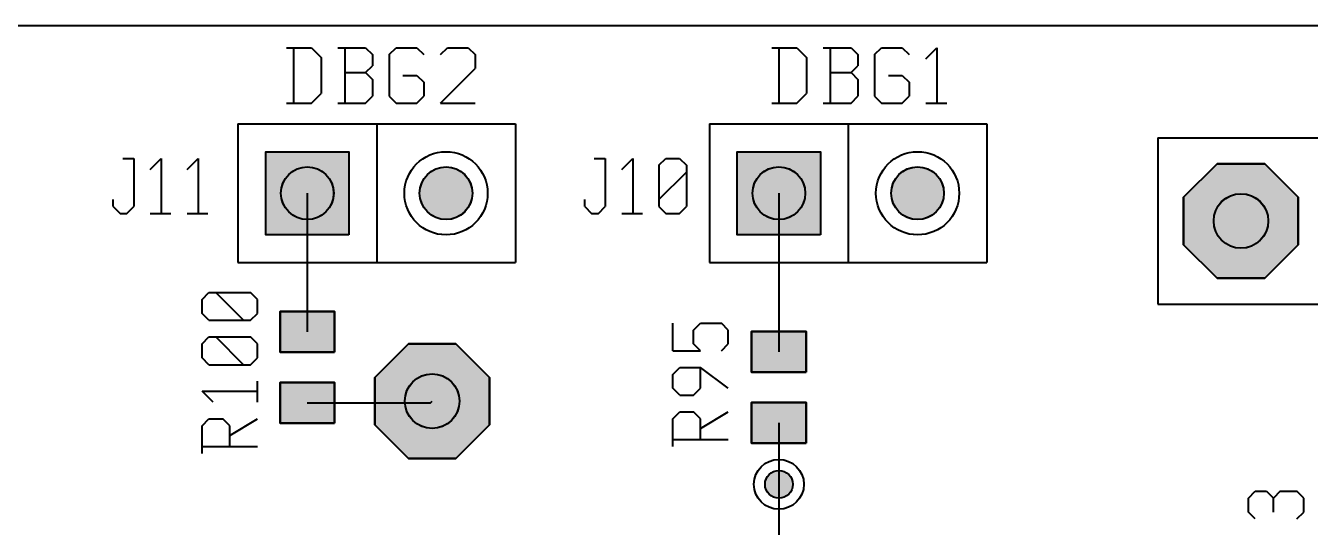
# Model space of a CAD drawing. Header units: millimetres. Extents: x 2 to 157, y 2 to 78.
# Drawn here: x 34.52 to 58.04, y 68.92 to 78.11 of the extents above; entities that cross this region are included whole.
import ezdxf

# ---------------------------------------------------------------- set-up
doc = ezdxf.new("R2010")
doc.units = ezdxf.units.MM
for name, color, linetype in [('bottom_copper', 7, 'Continuous'), ('bottom_silk', 7, 'Continuous'), ('drill_plated', 7, 'Continuous'), ('outline', 7, 'Continuous'), ('top_copper', 7, 'Continuous'), ('top_silk', 7, 'Continuous')]:
    doc.layers.add(name, color=color, linetype=linetype)

msp = doc.modelspace()

# ---------------------------------------------------------------- hatches: boundary and pattern name
at = {"layer": 'bottom_copper', "lineweight": 40}
for points in [[(40.437, 74.281), (38.913, 74.281), (38.913, 75.805), (40.437, 75.805), (40.437, 74.281)], [(49.073, 74.281), (47.549, 74.281), (47.549, 75.805), (49.073, 75.805), (49.073, 74.281)], [(40.148, 74.949), (40.121, 74.859), (40.076, 74.775), (40.016, 74.702), (39.943, 74.642), (39.859, 74.598), (39.769, 74.57), (39.675, 74.561), (39.581, 74.57), (39.49, 74.598), (39.407, 74.642), (39.334, 74.702), (39.274, 74.775), (39.229, 74.859), (39.201, 74.949), (39.192, 75.043), (39.201, 75.138), (39.229, 75.228), (39.274, 75.312), (39.334, 75.385), (39.407, 75.445), (39.49, 75.489), (39.581, 75.517), (39.675, 75.526), (39.769, 75.517), (39.859, 75.489), (39.943, 75.445), (40.016, 75.385), (40.076, 75.312), (40.121, 75.228), (40.148, 75.138), (40.157, 75.043), (40.148, 74.949)], [(42.688, 74.949), (42.661, 74.859), (42.616, 74.775), (42.556, 74.702), (42.483, 74.642), (42.399, 74.598), (42.309, 74.57), (42.215, 74.561), (42.121, 74.57), (42.03, 74.598), (41.947, 74.642), (41.874, 74.702), (41.814, 74.775), (41.769, 74.859), (41.741, 74.949), (41.732, 75.043), (41.741, 75.138), (41.769, 75.228), (41.814, 75.312), (41.874, 75.385), (41.947, 75.445), (42.03, 75.489), (42.121, 75.517), (42.215, 75.526), (42.309, 75.517), (42.399, 75.489), (42.483, 75.445), (42.556, 75.385), (42.616, 75.312), (42.661, 75.228), (42.688, 75.138), (42.697, 75.043), (42.688, 74.949)], [(48.784, 74.949), (48.757, 74.859), (48.712, 74.775), (48.652, 74.702), (48.579, 74.642), (48.495, 74.598), (48.405, 74.57), (48.311, 74.561), (48.217, 74.57), (48.126, 74.598), (48.043, 74.642), (47.97, 74.702), (47.91, 74.775), (47.865, 74.859), (47.837, 74.949), (47.828, 75.043), (47.837, 75.138), (47.865, 75.228), (47.91, 75.312), (47.97, 75.385), (48.043, 75.445), (48.126, 75.489), (48.217, 75.517), (48.311, 75.526), (48.405, 75.517), (48.495, 75.489), (48.579, 75.445), (48.652, 75.385), (48.712, 75.312), (48.757, 75.228), (48.784, 75.138), (48.793, 75.043), (48.784, 74.949)], [(51.324, 74.949), (51.297, 74.859), (51.252, 74.775), (51.192, 74.702), (51.119, 74.642), (51.035, 74.598), (50.945, 74.57), (50.851, 74.561), (50.757, 74.57), (50.666, 74.598), (50.583, 74.642), (50.51, 74.702), (50.45, 74.775), (50.405, 74.859), (50.377, 74.949), (50.368, 75.043), (50.377, 75.138), (50.405, 75.228), (50.45, 75.312), (50.51, 75.385), (50.583, 75.445), (50.666, 75.489), (50.757, 75.517), (50.851, 75.526), (50.945, 75.517), (51.035, 75.489), (51.119, 75.445), (51.192, 75.385), (51.252, 75.312), (51.297, 75.228), (51.324, 75.138), (51.333, 75.043), (51.324, 74.949)], [(57.823, 74.101), (57.208, 73.486), (56.338, 73.486), (55.723, 74.101), (55.723, 74.97), (56.338, 75.585), (57.208, 75.585), (57.823, 74.97), (57.823, 74.101)], [(57.263, 74.438), (57.235, 74.344), (57.189, 74.258), (57.126, 74.182), (57.051, 74.12), (56.964, 74.074), (56.87, 74.045), (56.773, 74.035), (56.675, 74.045), (56.581, 74.074), (56.495, 74.12), (56.419, 74.182), (56.357, 74.258), (56.311, 74.344), (56.282, 74.438), (56.273, 74.535), (56.282, 74.633), (56.311, 74.727), (56.357, 74.813), (56.419, 74.889), (56.495, 74.951), (56.581, 74.997), (56.675, 75.026), (56.773, 75.035), (56.87, 75.026), (56.964, 74.997), (57.051, 74.951), (57.126, 74.889), (57.189, 74.813), (57.235, 74.727), (57.263, 74.633), (57.273, 74.535), (57.263, 74.438)], [(43.011, 70.799), (42.396, 70.183), (41.526, 70.183), (40.911, 70.799), (40.911, 71.668), (41.526, 72.284), (42.396, 72.284), (43.011, 71.668), (43.011, 70.799)], [(42.451, 71.136), (42.423, 71.042), (42.377, 70.956), (42.314, 70.88), (42.239, 70.818), (42.152, 70.772), (42.058, 70.743), (41.961, 70.734), (41.863, 70.743), (41.769, 70.772), (41.683, 70.818), (41.607, 70.88), (41.545, 70.956), (41.499, 71.042), (41.47, 71.136), (41.461, 71.234), (41.47, 71.331), (41.499, 71.425), (41.545, 71.511), (41.607, 71.587), (41.683, 71.649), (41.769, 71.695), (41.863, 71.724), (41.961, 71.734), (42.058, 71.724), (42.152, 71.695), (42.239, 71.649), (42.314, 71.587), (42.377, 71.511), (42.423, 71.425), (42.451, 71.331), (42.461, 71.234), (42.451, 71.136)], [(48.56, 69.66), (48.545, 69.612), (48.522, 69.568), (48.49, 69.53), (48.452, 69.498), (48.408, 69.475), (48.36, 69.46), (48.311, 69.456), (48.261, 69.46), (48.214, 69.475), (48.17, 69.498), (48.131, 69.53), (48.1, 69.568), (48.076, 69.612), (48.062, 69.66), (48.057, 69.71), (48.062, 69.759), (48.076, 69.807), (48.1, 69.851), (48.131, 69.889), (48.17, 69.921), (48.214, 69.944), (48.261, 69.959), (48.311, 69.964), (48.36, 69.959), (48.408, 69.944), (48.452, 69.921), (48.49, 69.889), (48.522, 69.851), (48.545, 69.807), (48.56, 69.759), (48.565, 69.71), (48.56, 69.66)]]:
    msp.add_hatch(color=7, dxfattribs=at).paths.add_polyline_path(points, flags=0)
at = {"layer": 'drill_plated', "lineweight": 40}
for points in [[(40.148, 74.949), (40.121, 74.859), (40.076, 74.775), (40.016, 74.702), (39.943, 74.642), (39.859, 74.598), (39.769, 74.57), (39.675, 74.561), (39.581, 74.57), (39.49, 74.598), (39.407, 74.642), (39.334, 74.702), (39.274, 74.775), (39.229, 74.859), (39.201, 74.949), (39.192, 75.043), (39.201, 75.138), (39.229, 75.228), (39.274, 75.312), (39.334, 75.385), (39.407, 75.445), (39.49, 75.489), (39.581, 75.517), (39.675, 75.526), (39.769, 75.517), (39.859, 75.489), (39.943, 75.445), (40.016, 75.385), (40.076, 75.312), (40.121, 75.228), (40.148, 75.138), (40.157, 75.043), (40.148, 74.949)], [(42.688, 74.949), (42.661, 74.859), (42.616, 74.775), (42.556, 74.702), (42.483, 74.642), (42.399, 74.598), (42.309, 74.57), (42.215, 74.561), (42.121, 74.57), (42.03, 74.598), (41.947, 74.642), (41.874, 74.702), (41.814, 74.775), (41.769, 74.859), (41.741, 74.949), (41.732, 75.043), (41.741, 75.138), (41.769, 75.228), (41.814, 75.312), (41.874, 75.385), (41.947, 75.445), (42.03, 75.489), (42.121, 75.517), (42.215, 75.526), (42.309, 75.517), (42.399, 75.489), (42.483, 75.445), (42.556, 75.385), (42.616, 75.312), (42.661, 75.228), (42.688, 75.138), (42.697, 75.043), (42.688, 74.949)], [(48.784, 74.949), (48.757, 74.859), (48.712, 74.775), (48.652, 74.702), (48.579, 74.642), (48.495, 74.598), (48.405, 74.57), (48.311, 74.561), (48.217, 74.57), (48.126, 74.598), (48.043, 74.642), (47.97, 74.702), (47.91, 74.775), (47.865, 74.859), (47.837, 74.949), (47.828, 75.043), (47.837, 75.138), (47.865, 75.228), (47.91, 75.312), (47.97, 75.385), (48.043, 75.445), (48.126, 75.489), (48.217, 75.517), (48.311, 75.526), (48.405, 75.517), (48.495, 75.489), (48.579, 75.445), (48.652, 75.385), (48.712, 75.312), (48.757, 75.228), (48.784, 75.138), (48.793, 75.043), (48.784, 74.949)], [(51.324, 74.949), (51.297, 74.859), (51.252, 74.775), (51.192, 74.702), (51.119, 74.642), (51.035, 74.598), (50.945, 74.57), (50.851, 74.561), (50.757, 74.57), (50.666, 74.598), (50.583, 74.642), (50.51, 74.702), (50.45, 74.775), (50.405, 74.859), (50.377, 74.949), (50.368, 75.043), (50.377, 75.138), (50.405, 75.228), (50.45, 75.312), (50.51, 75.385), (50.583, 75.445), (50.666, 75.489), (50.757, 75.517), (50.851, 75.526), (50.945, 75.517), (51.035, 75.489), (51.119, 75.445), (51.192, 75.385), (51.252, 75.312), (51.297, 75.228), (51.324, 75.138), (51.333, 75.043), (51.324, 74.949)], [(57.263, 74.438), (57.235, 74.344), (57.189, 74.258), (57.126, 74.182), (57.051, 74.12), (56.964, 74.074), (56.87, 74.045), (56.773, 74.035), (56.675, 74.045), (56.581, 74.074), (56.495, 74.12), (56.419, 74.182), (56.357, 74.258), (56.311, 74.344), (56.282, 74.438), (56.273, 74.535), (56.282, 74.633), (56.311, 74.727), (56.357, 74.813), (56.419, 74.889), (56.495, 74.951), (56.581, 74.997), (56.675, 75.026), (56.773, 75.035), (56.87, 75.026), (56.964, 74.997), (57.051, 74.951), (57.126, 74.889), (57.189, 74.813), (57.235, 74.727), (57.263, 74.633), (57.273, 74.535), (57.263, 74.438)], [(42.451, 71.136), (42.423, 71.042), (42.377, 70.956), (42.314, 70.88), (42.239, 70.818), (42.152, 70.772), (42.058, 70.743), (41.961, 70.734), (41.863, 70.743), (41.769, 70.772), (41.683, 70.818), (41.607, 70.88), (41.545, 70.956), (41.499, 71.042), (41.47, 71.136), (41.461, 71.234), (41.47, 71.331), (41.499, 71.425), (41.545, 71.511), (41.607, 71.587), (41.683, 71.649), (41.769, 71.695), (41.863, 71.724), (41.961, 71.734), (42.058, 71.724), (42.152, 71.695), (42.239, 71.649), (42.314, 71.587), (42.377, 71.511), (42.423, 71.425), (42.451, 71.331), (42.461, 71.234), (42.451, 71.136)], [(48.56, 69.66), (48.545, 69.612), (48.522, 69.568), (48.49, 69.53), (48.452, 69.498), (48.408, 69.475), (48.36, 69.46), (48.311, 69.456), (48.261, 69.46), (48.214, 69.475), (48.17, 69.498), (48.131, 69.53), (48.1, 69.568), (48.076, 69.612), (48.062, 69.66), (48.057, 69.71), (48.062, 69.759), (48.076, 69.807), (48.1, 69.851), (48.131, 69.889), (48.17, 69.921), (48.214, 69.944), (48.261, 69.959), (48.311, 69.964), (48.36, 69.959), (48.408, 69.944), (48.452, 69.921), (48.49, 69.889), (48.522, 69.851), (48.545, 69.807), (48.56, 69.759), (48.565, 69.71), (48.56, 69.66)]]:
    msp.add_hatch(color=7, dxfattribs=at).paths.add_polyline_path(points, flags=0)
at = {"layer": 'top_copper', "lineweight": 40}
for points in [[(40.437, 74.281), (38.913, 74.281), (38.913, 75.805), (40.437, 75.805), (40.437, 74.281)], [(49.073, 74.281), (47.549, 74.281), (47.549, 75.805), (49.073, 75.805), (49.073, 74.281)], [(40.148, 74.949), (40.121, 74.859), (40.076, 74.775), (40.016, 74.702), (39.943, 74.642), (39.859, 74.598), (39.769, 74.57), (39.675, 74.561), (39.581, 74.57), (39.49, 74.598), (39.407, 74.642), (39.334, 74.702), (39.274, 74.775), (39.229, 74.859), (39.201, 74.949), (39.192, 75.043), (39.201, 75.138), (39.229, 75.228), (39.274, 75.312), (39.334, 75.385), (39.407, 75.445), (39.49, 75.489), (39.581, 75.517), (39.675, 75.526), (39.769, 75.517), (39.859, 75.489), (39.943, 75.445), (40.016, 75.385), (40.076, 75.312), (40.121, 75.228), (40.148, 75.138), (40.157, 75.043), (40.148, 74.949)], [(42.688, 74.949), (42.661, 74.859), (42.616, 74.775), (42.556, 74.702), (42.483, 74.642), (42.399, 74.598), (42.309, 74.57), (42.215, 74.561), (42.121, 74.57), (42.03, 74.598), (41.947, 74.642), (41.874, 74.702), (41.814, 74.775), (41.769, 74.859), (41.741, 74.949), (41.732, 75.043), (41.741, 75.138), (41.769, 75.228), (41.814, 75.312), (41.874, 75.385), (41.947, 75.445), (42.03, 75.489), (42.121, 75.517), (42.215, 75.526), (42.309, 75.517), (42.399, 75.489), (42.483, 75.445), (42.556, 75.385), (42.616, 75.312), (42.661, 75.228), (42.688, 75.138), (42.697, 75.043), (42.688, 74.949)], [(48.784, 74.949), (48.757, 74.859), (48.712, 74.775), (48.652, 74.702), (48.579, 74.642), (48.495, 74.598), (48.405, 74.57), (48.311, 74.561), (48.217, 74.57), (48.126, 74.598), (48.043, 74.642), (47.97, 74.702), (47.91, 74.775), (47.865, 74.859), (47.837, 74.949), (47.828, 75.043), (47.837, 75.138), (47.865, 75.228), (47.91, 75.312), (47.97, 75.385), (48.043, 75.445), (48.126, 75.489), (48.217, 75.517), (48.311, 75.526), (48.405, 75.517), (48.495, 75.489), (48.579, 75.445), (48.652, 75.385), (48.712, 75.312), (48.757, 75.228), (48.784, 75.138), (48.793, 75.043), (48.784, 74.949)], [(51.324, 74.949), (51.297, 74.859), (51.252, 74.775), (51.192, 74.702), (51.119, 74.642), (51.035, 74.598), (50.945, 74.57), (50.851, 74.561), (50.757, 74.57), (50.666, 74.598), (50.583, 74.642), (50.51, 74.702), (50.45, 74.775), (50.405, 74.859), (50.377, 74.949), (50.368, 75.043), (50.377, 75.138), (50.405, 75.228), (50.45, 75.312), (50.51, 75.385), (50.583, 75.445), (50.666, 75.489), (50.757, 75.517), (50.851, 75.526), (50.945, 75.517), (51.035, 75.489), (51.119, 75.445), (51.192, 75.385), (51.252, 75.312), (51.297, 75.228), (51.324, 75.138), (51.333, 75.043), (51.324, 74.949)], [(57.823, 74.101), (57.208, 73.486), (56.338, 73.486), (55.723, 74.101), (55.723, 74.97), (56.338, 75.585), (57.208, 75.585), (57.823, 74.97), (57.823, 74.101)], [(57.263, 74.438), (57.235, 74.344), (57.189, 74.258), (57.126, 74.182), (57.051, 74.12), (56.964, 74.074), (56.87, 74.045), (56.773, 74.035), (56.675, 74.045), (56.581, 74.074), (56.495, 74.12), (56.419, 74.182), (56.357, 74.258), (56.311, 74.344), (56.282, 74.438), (56.273, 74.535), (56.282, 74.633), (56.311, 74.727), (56.357, 74.813), (56.419, 74.889), (56.495, 74.951), (56.581, 74.997), (56.675, 75.026), (56.773, 75.035), (56.87, 75.026), (56.964, 74.997), (57.051, 74.951), (57.126, 74.889), (57.189, 74.813), (57.235, 74.727), (57.263, 74.633), (57.273, 74.535), (57.263, 74.438)], [(40.175, 72.129), (39.175, 72.129), (39.175, 72.878), (40.175, 72.878), (40.175, 72.129)], [(48.811, 71.763), (47.811, 71.763), (47.811, 72.512), (48.811, 72.512), (48.811, 71.763)], [(43.011, 70.799), (42.396, 70.183), (41.526, 70.183), (40.911, 70.799), (40.911, 71.668), (41.526, 72.284), (42.396, 72.284), (43.011, 71.668), (43.011, 70.799)], [(40.175, 70.829), (39.175, 70.829), (39.175, 71.578), (40.175, 71.578), (40.175, 70.829)], [(42.451, 71.136), (42.423, 71.042), (42.377, 70.956), (42.314, 70.88), (42.239, 70.818), (42.152, 70.772), (42.058, 70.743), (41.961, 70.734), (41.863, 70.743), (41.769, 70.772), (41.683, 70.818), (41.607, 70.88), (41.545, 70.956), (41.499, 71.042), (41.47, 71.136), (41.461, 71.234), (41.47, 71.331), (41.499, 71.425), (41.545, 71.511), (41.607, 71.587), (41.683, 71.649), (41.769, 71.695), (41.863, 71.724), (41.961, 71.734), (42.058, 71.724), (42.152, 71.695), (42.239, 71.649), (42.314, 71.587), (42.377, 71.511), (42.423, 71.425), (42.451, 71.331), (42.461, 71.234), (42.451, 71.136)], [(48.811, 70.463), (47.811, 70.463), (47.811, 71.212), (48.811, 71.212), (48.811, 70.463)], [(48.56, 69.66), (48.545, 69.612), (48.522, 69.568), (48.49, 69.53), (48.452, 69.498), (48.408, 69.475), (48.36, 69.46), (48.311, 69.456), (48.261, 69.46), (48.214, 69.475), (48.17, 69.498), (48.131, 69.53), (48.1, 69.568), (48.076, 69.612), (48.062, 69.66), (48.057, 69.71), (48.062, 69.759), (48.076, 69.807), (48.1, 69.851), (48.131, 69.889), (48.17, 69.921), (48.214, 69.944), (48.261, 69.959), (48.311, 69.964), (48.36, 69.959), (48.408, 69.944), (48.452, 69.921), (48.49, 69.889), (48.522, 69.851), (48.545, 69.807), (48.56, 69.759), (48.565, 69.71), (48.56, 69.66)]]:
    msp.add_hatch(color=7, dxfattribs=at).paths.add_polyline_path(points, flags=0)

# ---------------------------------------------------------------- linework, layer by layer
at = {"layer": 'bottom_copper', "color": 7, "lineweight": 40}
for p, q in [((38.913, 75.805), (40.437, 75.805)), ((38.913, 74.281), (38.913, 75.805)), ((40.437, 75.805), (40.437, 74.281)), ((47.549, 75.805), (49.073, 75.805)), ((47.549, 74.281), (47.549, 75.805)), ((49.073, 75.805), (49.073, 74.281)), ((56.338, 75.585), (55.723, 74.97)), ((57.208, 75.585), (56.338, 75.585)), ((57.823, 74.97), (57.208, 75.585)), ((55.723, 74.97), (55.723, 74.101)), ((57.823, 74.101), (57.823, 74.97)), ((40.437, 74.281), (38.913, 74.281)), ((49.073, 74.281), (47.549, 74.281)), ((55.723, 74.101), (56.338, 73.486)), ((57.208, 73.486), (57.823, 74.101)), ((56.338, 73.486), (57.208, 73.486)), ((41.526, 72.284), (40.911, 71.668)), ((42.396, 72.284), (41.526, 72.284)), ((43.011, 71.668), (42.396, 72.284)), ((40.911, 71.668), (40.911, 70.799)), ((43.011, 70.799), (43.011, 71.668)), ((40.911, 70.799), (41.526, 70.183)), ((42.396, 70.183), (43.011, 70.799)), ((41.526, 70.183), (42.396, 70.183)), ((48.311, 69.71), (48.311, 41.261))]:
    msp.add_line(p, q, dxfattribs=at)
for points in [[(40.437, 74.281), (38.913, 74.281), (38.913, 75.805), (40.437, 75.805), (40.437, 74.281)], [(49.073, 74.281), (47.549, 74.281), (47.549, 75.805), (49.073, 75.805), (49.073, 74.281)], [(40.148, 74.949), (40.121, 74.859), (40.076, 74.775), (40.016, 74.702), (39.943, 74.642), (39.859, 74.598), (39.769, 74.57), (39.675, 74.561), (39.581, 74.57), (39.49, 74.598), (39.407, 74.642), (39.334, 74.702), (39.274, 74.775), (39.229, 74.859), (39.201, 74.949), (39.192, 75.043), (39.201, 75.138), (39.229, 75.228), (39.274, 75.312), (39.334, 75.385), (39.407, 75.445), (39.49, 75.489), (39.581, 75.517), (39.675, 75.526), (39.769, 75.517), (39.859, 75.489), (39.943, 75.445), (40.016, 75.385), (40.076, 75.312), (40.121, 75.228), (40.148, 75.138), (40.157, 75.043), (40.148, 74.949)], [(42.688, 74.949), (42.661, 74.859), (42.616, 74.775), (42.556, 74.702), (42.483, 74.642), (42.399, 74.598), (42.309, 74.57), (42.215, 74.561), (42.121, 74.57), (42.03, 74.598), (41.947, 74.642), (41.874, 74.702), (41.814, 74.775), (41.769, 74.859), (41.741, 74.949), (41.732, 75.043), (41.741, 75.138), (41.769, 75.228), (41.814, 75.312), (41.874, 75.385), (41.947, 75.445), (42.03, 75.489), (42.121, 75.517), (42.215, 75.526), (42.309, 75.517), (42.399, 75.489), (42.483, 75.445), (42.556, 75.385), (42.616, 75.312), (42.661, 75.228), (42.688, 75.138), (42.697, 75.043), (42.688, 74.949)], [(48.784, 74.949), (48.757, 74.859), (48.712, 74.775), (48.652, 74.702), (48.579, 74.642), (48.495, 74.598), (48.405, 74.57), (48.311, 74.561), (48.217, 74.57), (48.126, 74.598), (48.043, 74.642), (47.97, 74.702), (47.91, 74.775), (47.865, 74.859), (47.837, 74.949), (47.828, 75.043), (47.837, 75.138), (47.865, 75.228), (47.91, 75.312), (47.97, 75.385), (48.043, 75.445), (48.126, 75.489), (48.217, 75.517), (48.311, 75.526), (48.405, 75.517), (48.495, 75.489), (48.579, 75.445), (48.652, 75.385), (48.712, 75.312), (48.757, 75.228), (48.784, 75.138), (48.793, 75.043), (48.784, 74.949)], [(51.324, 74.949), (51.297, 74.859), (51.252, 74.775), (51.192, 74.702), (51.119, 74.642), (51.035, 74.598), (50.945, 74.57), (50.851, 74.561), (50.757, 74.57), (50.666, 74.598), (50.583, 74.642), (50.51, 74.702), (50.45, 74.775), (50.405, 74.859), (50.377, 74.949), (50.368, 75.043), (50.377, 75.138), (50.405, 75.228), (50.45, 75.312), (50.51, 75.385), (50.583, 75.445), (50.666, 75.489), (50.757, 75.517), (50.851, 75.526), (50.945, 75.517), (51.035, 75.489), (51.119, 75.445), (51.192, 75.385), (51.252, 75.312), (51.297, 75.228), (51.324, 75.138), (51.333, 75.043), (51.324, 74.949)], [(57.823, 74.101), (57.208, 73.486), (56.338, 73.486), (55.723, 74.101), (55.723, 74.97), (56.338, 75.585), (57.208, 75.585), (57.823, 74.97), (57.823, 74.101)], [(57.263, 74.438), (57.235, 74.344), (57.189, 74.258), (57.126, 74.182), (57.051, 74.12), (56.964, 74.074), (56.87, 74.045), (56.773, 74.035), (56.675, 74.045), (56.581, 74.074), (56.495, 74.12), (56.419, 74.182), (56.357, 74.258), (56.311, 74.344), (56.282, 74.438), (56.273, 74.535), (56.282, 74.633), (56.311, 74.727), (56.357, 74.813), (56.419, 74.889), (56.495, 74.951), (56.581, 74.997), (56.675, 75.026), (56.773, 75.035), (56.87, 75.026), (56.964, 74.997), (57.051, 74.951), (57.126, 74.889), (57.189, 74.813), (57.235, 74.727), (57.263, 74.633), (57.273, 74.535), (57.263, 74.438)], [(43.011, 70.799), (42.396, 70.183), (41.526, 70.183), (40.911, 70.799), (40.911, 71.668), (41.526, 72.284), (42.396, 72.284), (43.011, 71.668), (43.011, 70.799)], [(42.451, 71.136), (42.423, 71.042), (42.377, 70.956), (42.314, 70.88), (42.239, 70.818), (42.152, 70.772), (42.058, 70.743), (41.961, 70.734), (41.863, 70.743), (41.769, 70.772), (41.683, 70.818), (41.607, 70.88), (41.545, 70.956), (41.499, 71.042), (41.47, 71.136), (41.461, 71.234), (41.47, 71.331), (41.499, 71.425), (41.545, 71.511), (41.607, 71.587), (41.683, 71.649), (41.769, 71.695), (41.863, 71.724), (41.961, 71.734), (42.058, 71.724), (42.152, 71.695), (42.239, 71.649), (42.314, 71.587), (42.377, 71.511), (42.423, 71.425), (42.451, 71.331), (42.461, 71.234), (42.451, 71.136)], [(48.56, 69.66), (48.545, 69.612), (48.522, 69.568), (48.49, 69.53), (48.452, 69.498), (48.408, 69.475), (48.36, 69.46), (48.311, 69.456), (48.261, 69.46), (48.214, 69.475), (48.17, 69.498), (48.131, 69.53), (48.1, 69.568), (48.076, 69.612), (48.062, 69.66), (48.057, 69.71), (48.062, 69.759), (48.076, 69.807), (48.1, 69.851), (48.131, 69.889), (48.17, 69.921), (48.214, 69.944), (48.261, 69.959), (48.311, 69.964), (48.36, 69.959), (48.408, 69.944), (48.452, 69.921), (48.49, 69.889), (48.522, 69.851), (48.545, 69.807), (48.56, 69.759), (48.565, 69.71), (48.56, 69.66)]]:
    msp.add_lwpolyline(points, close=True, dxfattribs=at)
for centre, major_axis in [((42.215, 75.043), (0.762, 0)), ((50.851, 75.043), (0.762, 0)), ((39.675, 75.043), (0.483, 0)), ((42.215, 75.043), (0.483, 0)), ((48.311, 75.043), (0.483, 0)), ((50.851, 75.043), (0.483, 0)), ((56.773, 74.535), (0.5, 0)), ((41.961, 71.234), (0.5, 0)), ((48.311, 69.71), (0.457, 0)), ((48.311, 69.71), (0.254, 0))]:
    msp.add_ellipse(centre, major_axis=major_axis, ratio=1, dxfattribs=at)
at = {"layer": 'bottom_silk', "color": 7, "lineweight": 40}
msp.add_line((1.635, 78.114), (156.635, 78.114), dxfattribs=at)
at = {"layer": 'drill_plated', "color": 7, "lineweight": 40}
for points in [[(40.148, 74.949), (40.121, 74.859), (40.076, 74.775), (40.016, 74.702), (39.943, 74.642), (39.859, 74.598), (39.769, 74.57), (39.675, 74.561), (39.581, 74.57), (39.49, 74.598), (39.407, 74.642), (39.334, 74.702), (39.274, 74.775), (39.229, 74.859), (39.201, 74.949), (39.192, 75.043), (39.201, 75.138), (39.229, 75.228), (39.274, 75.312), (39.334, 75.385), (39.407, 75.445), (39.49, 75.489), (39.581, 75.517), (39.675, 75.526), (39.769, 75.517), (39.859, 75.489), (39.943, 75.445), (40.016, 75.385), (40.076, 75.312), (40.121, 75.228), (40.148, 75.138), (40.157, 75.043), (40.148, 74.949)], [(42.688, 74.949), (42.661, 74.859), (42.616, 74.775), (42.556, 74.702), (42.483, 74.642), (42.399, 74.598), (42.309, 74.57), (42.215, 74.561), (42.121, 74.57), (42.03, 74.598), (41.947, 74.642), (41.874, 74.702), (41.814, 74.775), (41.769, 74.859), (41.741, 74.949), (41.732, 75.043), (41.741, 75.138), (41.769, 75.228), (41.814, 75.312), (41.874, 75.385), (41.947, 75.445), (42.03, 75.489), (42.121, 75.517), (42.215, 75.526), (42.309, 75.517), (42.399, 75.489), (42.483, 75.445), (42.556, 75.385), (42.616, 75.312), (42.661, 75.228), (42.688, 75.138), (42.697, 75.043), (42.688, 74.949)], [(48.784, 74.949), (48.757, 74.859), (48.712, 74.775), (48.652, 74.702), (48.579, 74.642), (48.495, 74.598), (48.405, 74.57), (48.311, 74.561), (48.217, 74.57), (48.126, 74.598), (48.043, 74.642), (47.97, 74.702), (47.91, 74.775), (47.865, 74.859), (47.837, 74.949), (47.828, 75.043), (47.837, 75.138), (47.865, 75.228), (47.91, 75.312), (47.97, 75.385), (48.043, 75.445), (48.126, 75.489), (48.217, 75.517), (48.311, 75.526), (48.405, 75.517), (48.495, 75.489), (48.579, 75.445), (48.652, 75.385), (48.712, 75.312), (48.757, 75.228), (48.784, 75.138), (48.793, 75.043), (48.784, 74.949)], [(51.324, 74.949), (51.297, 74.859), (51.252, 74.775), (51.192, 74.702), (51.119, 74.642), (51.035, 74.598), (50.945, 74.57), (50.851, 74.561), (50.757, 74.57), (50.666, 74.598), (50.583, 74.642), (50.51, 74.702), (50.45, 74.775), (50.405, 74.859), (50.377, 74.949), (50.368, 75.043), (50.377, 75.138), (50.405, 75.228), (50.45, 75.312), (50.51, 75.385), (50.583, 75.445), (50.666, 75.489), (50.757, 75.517), (50.851, 75.526), (50.945, 75.517), (51.035, 75.489), (51.119, 75.445), (51.192, 75.385), (51.252, 75.312), (51.297, 75.228), (51.324, 75.138), (51.333, 75.043), (51.324, 74.949)], [(57.263, 74.438), (57.235, 74.344), (57.189, 74.258), (57.126, 74.182), (57.051, 74.12), (56.964, 74.074), (56.87, 74.045), (56.773, 74.035), (56.675, 74.045), (56.581, 74.074), (56.495, 74.12), (56.419, 74.182), (56.357, 74.258), (56.311, 74.344), (56.282, 74.438), (56.273, 74.535), (56.282, 74.633), (56.311, 74.727), (56.357, 74.813), (56.419, 74.889), (56.495, 74.951), (56.581, 74.997), (56.675, 75.026), (56.773, 75.035), (56.87, 75.026), (56.964, 74.997), (57.051, 74.951), (57.126, 74.889), (57.189, 74.813), (57.235, 74.727), (57.263, 74.633), (57.273, 74.535), (57.263, 74.438)], [(42.451, 71.136), (42.423, 71.042), (42.377, 70.956), (42.314, 70.88), (42.239, 70.818), (42.152, 70.772), (42.058, 70.743), (41.961, 70.734), (41.863, 70.743), (41.769, 70.772), (41.683, 70.818), (41.607, 70.88), (41.545, 70.956), (41.499, 71.042), (41.47, 71.136), (41.461, 71.234), (41.47, 71.331), (41.499, 71.425), (41.545, 71.511), (41.607, 71.587), (41.683, 71.649), (41.769, 71.695), (41.863, 71.724), (41.961, 71.734), (42.058, 71.724), (42.152, 71.695), (42.239, 71.649), (42.314, 71.587), (42.377, 71.511), (42.423, 71.425), (42.451, 71.331), (42.461, 71.234), (42.451, 71.136)], [(48.56, 69.66), (48.545, 69.612), (48.522, 69.568), (48.49, 69.53), (48.452, 69.498), (48.408, 69.475), (48.36, 69.46), (48.311, 69.456), (48.261, 69.46), (48.214, 69.475), (48.17, 69.498), (48.131, 69.53), (48.1, 69.568), (48.076, 69.612), (48.062, 69.66), (48.057, 69.71), (48.062, 69.759), (48.076, 69.807), (48.1, 69.851), (48.131, 69.889), (48.17, 69.921), (48.214, 69.944), (48.261, 69.959), (48.311, 69.964), (48.36, 69.959), (48.408, 69.944), (48.452, 69.921), (48.49, 69.889), (48.522, 69.851), (48.545, 69.807), (48.56, 69.759), (48.565, 69.71), (48.56, 69.66)]]:
    msp.add_lwpolyline(points, close=True, dxfattribs=at)
for centre, major_axis in [((39.675, 75.043), (0.483, 0)), ((42.215, 75.043), (0.483, 0)), ((48.311, 75.043), (0.483, 0)), ((50.851, 75.043), (0.483, 0)), ((56.773, 74.535), (0.5, 0)), ((41.961, 71.234), (0.5, 0)), ((48.311, 69.71), (0.254, 0))]:
    msp.add_ellipse(centre, major_axis=major_axis, ratio=1, dxfattribs=at)
at = {"layer": 'outline', "color": 7, "lineweight": 40}
msp.add_line((1.635, 78.114), (156.635, 78.114), dxfattribs=at)
at = {"layer": 'top_copper', "color": 7, "lineweight": 40}
for p, q in [((38.913, 75.805), (40.437, 75.805)), ((38.913, 74.281), (38.913, 75.805)), ((40.437, 75.805), (40.437, 74.281)), ((47.549, 75.805), (49.073, 75.805)), ((47.549, 74.281), (47.549, 75.805)), ((49.073, 75.805), (49.073, 74.281)), ((56.338, 75.585), (55.723, 74.97)), ((57.208, 75.585), (56.338, 75.585)), ((57.823, 74.97), (57.208, 75.585)), ((39.675, 75.043), (39.675, 72.504)), ((48.311, 75.043), (48.311, 72.138)), ((55.723, 74.97), (55.723, 74.101)), ((57.823, 74.101), (57.823, 74.97)), ((40.437, 74.281), (38.913, 74.281)), ((49.073, 74.281), (47.549, 74.281)), ((55.723, 74.101), (56.338, 73.486)), ((57.208, 73.486), (57.823, 74.101)), ((56.338, 73.486), (57.208, 73.486)), ((39.175, 72.878), (39.175, 72.129)), ((40.175, 72.878), (39.175, 72.878)), ((40.175, 72.129), (40.175, 72.878)), ((47.811, 72.512), (47.811, 71.763)), ((48.811, 72.512), (47.811, 72.512)), ((48.811, 71.763), (48.811, 72.512)), ((41.526, 72.284), (40.911, 71.668)), ((42.396, 72.284), (41.526, 72.284)), ((43.011, 71.668), (42.396, 72.284)), ((39.175, 72.129), (40.175, 72.129)), ((47.811, 71.763), (48.811, 71.763)), ((39.175, 71.578), (39.175, 70.829)), ((40.175, 71.578), (39.175, 71.578)), ((40.175, 70.829), (40.175, 71.578)), ((40.911, 71.668), (40.911, 70.799)), ((43.011, 70.799), (43.011, 71.668)), ((39.675, 71.204), (41.931, 71.204)), ((41.931, 71.204), (41.961, 71.234)), ((47.811, 71.212), (47.811, 70.463)), ((48.811, 71.212), (47.811, 71.212)), ((48.811, 70.463), (48.811, 71.212)), ((39.175, 70.829), (40.175, 70.829)), ((48.311, 70.838), (48.311, 69.71)), ((40.911, 70.799), (41.526, 70.183)), ((42.396, 70.183), (43.011, 70.799)), ((47.811, 70.463), (48.811, 70.463)), ((41.526, 70.183), (42.396, 70.183))]:
    msp.add_line(p, q, dxfattribs=at)
for points in [[(40.437, 74.281), (38.913, 74.281), (38.913, 75.805), (40.437, 75.805), (40.437, 74.281)], [(49.073, 74.281), (47.549, 74.281), (47.549, 75.805), (49.073, 75.805), (49.073, 74.281)], [(40.148, 74.949), (40.121, 74.859), (40.076, 74.775), (40.016, 74.702), (39.943, 74.642), (39.859, 74.598), (39.769, 74.57), (39.675, 74.561), (39.581, 74.57), (39.49, 74.598), (39.407, 74.642), (39.334, 74.702), (39.274, 74.775), (39.229, 74.859), (39.201, 74.949), (39.192, 75.043), (39.201, 75.138), (39.229, 75.228), (39.274, 75.312), (39.334, 75.385), (39.407, 75.445), (39.49, 75.489), (39.581, 75.517), (39.675, 75.526), (39.769, 75.517), (39.859, 75.489), (39.943, 75.445), (40.016, 75.385), (40.076, 75.312), (40.121, 75.228), (40.148, 75.138), (40.157, 75.043), (40.148, 74.949)], [(42.688, 74.949), (42.661, 74.859), (42.616, 74.775), (42.556, 74.702), (42.483, 74.642), (42.399, 74.598), (42.309, 74.57), (42.215, 74.561), (42.121, 74.57), (42.03, 74.598), (41.947, 74.642), (41.874, 74.702), (41.814, 74.775), (41.769, 74.859), (41.741, 74.949), (41.732, 75.043), (41.741, 75.138), (41.769, 75.228), (41.814, 75.312), (41.874, 75.385), (41.947, 75.445), (42.03, 75.489), (42.121, 75.517), (42.215, 75.526), (42.309, 75.517), (42.399, 75.489), (42.483, 75.445), (42.556, 75.385), (42.616, 75.312), (42.661, 75.228), (42.688, 75.138), (42.697, 75.043), (42.688, 74.949)], [(48.784, 74.949), (48.757, 74.859), (48.712, 74.775), (48.652, 74.702), (48.579, 74.642), (48.495, 74.598), (48.405, 74.57), (48.311, 74.561), (48.217, 74.57), (48.126, 74.598), (48.043, 74.642), (47.97, 74.702), (47.91, 74.775), (47.865, 74.859), (47.837, 74.949), (47.828, 75.043), (47.837, 75.138), (47.865, 75.228), (47.91, 75.312), (47.97, 75.385), (48.043, 75.445), (48.126, 75.489), (48.217, 75.517), (48.311, 75.526), (48.405, 75.517), (48.495, 75.489), (48.579, 75.445), (48.652, 75.385), (48.712, 75.312), (48.757, 75.228), (48.784, 75.138), (48.793, 75.043), (48.784, 74.949)], [(51.324, 74.949), (51.297, 74.859), (51.252, 74.775), (51.192, 74.702), (51.119, 74.642), (51.035, 74.598), (50.945, 74.57), (50.851, 74.561), (50.757, 74.57), (50.666, 74.598), (50.583, 74.642), (50.51, 74.702), (50.45, 74.775), (50.405, 74.859), (50.377, 74.949), (50.368, 75.043), (50.377, 75.138), (50.405, 75.228), (50.45, 75.312), (50.51, 75.385), (50.583, 75.445), (50.666, 75.489), (50.757, 75.517), (50.851, 75.526), (50.945, 75.517), (51.035, 75.489), (51.119, 75.445), (51.192, 75.385), (51.252, 75.312), (51.297, 75.228), (51.324, 75.138), (51.333, 75.043), (51.324, 74.949)], [(57.823, 74.101), (57.208, 73.486), (56.338, 73.486), (55.723, 74.101), (55.723, 74.97), (56.338, 75.585), (57.208, 75.585), (57.823, 74.97), (57.823, 74.101)], [(57.263, 74.438), (57.235, 74.344), (57.189, 74.258), (57.126, 74.182), (57.051, 74.12), (56.964, 74.074), (56.87, 74.045), (56.773, 74.035), (56.675, 74.045), (56.581, 74.074), (56.495, 74.12), (56.419, 74.182), (56.357, 74.258), (56.311, 74.344), (56.282, 74.438), (56.273, 74.535), (56.282, 74.633), (56.311, 74.727), (56.357, 74.813), (56.419, 74.889), (56.495, 74.951), (56.581, 74.997), (56.675, 75.026), (56.773, 75.035), (56.87, 75.026), (56.964, 74.997), (57.051, 74.951), (57.126, 74.889), (57.189, 74.813), (57.235, 74.727), (57.263, 74.633), (57.273, 74.535), (57.263, 74.438)], [(40.175, 72.129), (39.175, 72.129), (39.175, 72.878), (40.175, 72.878), (40.175, 72.129)], [(48.811, 71.763), (47.811, 71.763), (47.811, 72.512), (48.811, 72.512), (48.811, 71.763)], [(43.011, 70.799), (42.396, 70.183), (41.526, 70.183), (40.911, 70.799), (40.911, 71.668), (41.526, 72.284), (42.396, 72.284), (43.011, 71.668), (43.011, 70.799)], [(40.175, 70.829), (39.175, 70.829), (39.175, 71.578), (40.175, 71.578), (40.175, 70.829)], [(42.451, 71.136), (42.423, 71.042), (42.377, 70.956), (42.314, 70.88), (42.239, 70.818), (42.152, 70.772), (42.058, 70.743), (41.961, 70.734), (41.863, 70.743), (41.769, 70.772), (41.683, 70.818), (41.607, 70.88), (41.545, 70.956), (41.499, 71.042), (41.47, 71.136), (41.461, 71.234), (41.47, 71.331), (41.499, 71.425), (41.545, 71.511), (41.607, 71.587), (41.683, 71.649), (41.769, 71.695), (41.863, 71.724), (41.961, 71.734), (42.058, 71.724), (42.152, 71.695), (42.239, 71.649), (42.314, 71.587), (42.377, 71.511), (42.423, 71.425), (42.451, 71.331), (42.461, 71.234), (42.451, 71.136)], [(48.811, 70.463), (47.811, 70.463), (47.811, 71.212), (48.811, 71.212), (48.811, 70.463)], [(48.56, 69.66), (48.545, 69.612), (48.522, 69.568), (48.49, 69.53), (48.452, 69.498), (48.408, 69.475), (48.36, 69.46), (48.311, 69.456), (48.261, 69.46), (48.214, 69.475), (48.17, 69.498), (48.131, 69.53), (48.1, 69.568), (48.076, 69.612), (48.062, 69.66), (48.057, 69.71), (48.062, 69.759), (48.076, 69.807), (48.1, 69.851), (48.131, 69.889), (48.17, 69.921), (48.214, 69.944), (48.261, 69.959), (48.311, 69.964), (48.36, 69.959), (48.408, 69.944), (48.452, 69.921), (48.49, 69.889), (48.522, 69.851), (48.545, 69.807), (48.56, 69.759), (48.565, 69.71), (48.56, 69.66)]]:
    msp.add_lwpolyline(points, close=True, dxfattribs=at)
for centre, major_axis in [((42.215, 75.043), (0.762, 0)), ((50.851, 75.043), (0.762, 0)), ((39.675, 75.043), (0.483, 0)), ((42.215, 75.043), (0.483, 0)), ((48.311, 75.043), (0.483, 0)), ((50.851, 75.043), (0.483, 0)), ((56.773, 74.535), (0.5, 0)), ((41.961, 71.234), (0.5, 0)), ((48.311, 69.71), (0.457, 0)), ((48.311, 69.71), (0.254, 0))]:
    msp.add_ellipse(centre, major_axis=major_axis, ratio=1, dxfattribs=at)
at = {"layer": 'top_silk', "color": 7, "lineweight": 40}
for p, q in [((1.635, 78.114), (156.635, 78.114)), ((39.294, 77.71), (39.751, 77.71)), ((39.421, 77.71), (39.421, 76.695)), ((39.751, 77.71), (39.929, 77.533)), ((40.234, 77.71), (40.742, 77.71)), ((40.361, 77.71), (40.361, 76.695)), ((40.742, 77.71), (40.869, 77.584)), ((41.173, 77.584), (41.3, 77.71)), ((41.3, 77.71), (41.681, 77.71)), ((41.681, 77.71), (41.808, 77.584)), ((42.113, 77.584), (42.24, 77.71)), ((42.24, 77.71), (42.621, 77.71)), ((42.621, 77.71), (42.748, 77.584)), ((48.184, 77.71), (48.641, 77.71)), ((48.311, 77.71), (48.311, 76.695)), ((48.641, 77.71), (48.819, 77.533)), ((49.124, 77.71), (49.632, 77.71)), ((49.251, 77.71), (49.251, 76.695)), ((49.632, 77.71), (49.759, 77.584)), ((50.063, 77.584), (50.19, 77.71)), ((50.19, 77.71), (50.571, 77.71)), ((50.571, 77.71), (50.698, 77.584)), ((51.003, 77.507), (51.206, 77.71)), ((51.206, 77.71), (51.206, 76.695)), ((39.929, 77.533), (39.929, 76.872)), ((40.869, 77.584), (40.869, 77.38)), ((41.173, 77.584), (41.173, 76.822)), ((42.748, 77.584), (42.748, 77.329)), ((48.819, 77.533), (48.819, 76.872)), ((49.759, 77.584), (49.759, 77.38)), ((50.063, 77.584), (50.063, 76.822)), ((40.361, 77.253), (40.742, 77.253)), ((40.742, 77.253), (40.869, 77.38)), ((40.742, 77.253), (40.869, 77.126)), ((41.427, 77.203), (41.681, 77.203)), ((41.681, 77.203), (41.808, 77.076)), ((42.113, 76.695), (42.748, 77.329)), ((49.251, 77.253), (49.632, 77.253)), ((49.632, 77.253), (49.759, 77.38)), ((49.632, 77.253), (49.759, 77.126)), ((50.317, 77.203), (50.571, 77.203)), ((50.571, 77.203), (50.698, 77.076)), ((40.869, 77.126), (40.869, 76.822)), ((41.808, 77.076), (41.808, 76.822)), ((49.759, 77.126), (49.759, 76.822)), ((50.698, 77.076), (50.698, 76.822)), ((39.294, 76.695), (39.751, 76.695)), ((39.751, 76.695), (39.929, 76.872)), ((40.234, 76.695), (40.742, 76.695)), ((40.742, 76.695), (40.869, 76.822)), ((41.173, 76.822), (41.3, 76.695)), ((41.3, 76.695), (41.681, 76.695)), ((41.681, 76.695), (41.808, 76.822)), ((42.113, 76.695), (42.748, 76.695)), ((48.184, 76.695), (48.641, 76.695)), ((48.641, 76.695), (48.819, 76.872)), ((49.124, 76.695), (49.632, 76.695)), ((49.632, 76.695), (49.759, 76.822)), ((50.063, 76.822), (50.19, 76.695)), ((50.19, 76.695), (50.571, 76.695)), ((50.571, 76.695), (50.698, 76.822)), ((51.003, 76.695), (51.384, 76.695)), ((38.405, 76.314), (43.485, 76.314)), ((38.405, 76.314), (40.945, 76.314)), ((38.405, 76.314), (38.405, 73.773)), ((40.945, 76.314), (40.945, 73.773)), ((43.485, 76.314), (43.485, 73.773)), ((47.041, 76.314), (52.121, 76.314)), ((47.041, 76.314), (49.581, 76.314)), ((47.041, 76.314), (47.041, 73.773)), ((49.581, 76.314), (49.581, 73.773)), ((52.121, 76.314), (52.121, 73.773)), ((55.249, 76.059), (63.377, 76.059)), ((55.249, 76.059), (55.249, 73.011)), ((36.295, 75.681), (36.496, 75.681)), ((36.496, 75.681), (36.496, 74.801)), ((36.798, 75.48), (36.999, 75.681)), ((36.999, 75.681), (36.999, 74.675)), ((37.477, 75.48), (37.678, 75.681)), ((37.678, 75.681), (37.678, 74.675)), ((44.931, 75.681), (45.132, 75.681)), ((45.132, 75.681), (45.132, 74.801)), ((45.434, 75.48), (45.635, 75.681)), ((45.635, 75.681), (45.635, 74.675)), ((46.113, 75.555), (46.238, 75.681)), ((46.113, 75.555), (46.113, 74.801)), ((46.238, 75.681), (46.49, 75.681)), ((46.49, 75.681), (46.616, 75.555)), ((46.616, 75.555), (46.616, 74.801)), ((46.113, 74.927), (46.616, 75.43)), ((36.119, 74.801), (36.119, 74.927)), ((44.755, 74.801), (44.755, 74.927)), ((36.119, 74.801), (36.245, 74.675)), ((36.245, 74.675), (36.37, 74.675)), ((36.37, 74.675), (36.496, 74.801)), ((36.798, 74.675), (37.175, 74.675)), ((37.477, 74.675), (37.854, 74.675)), ((44.755, 74.801), (44.88, 74.675)), ((44.88, 74.675), (45.006, 74.675)), ((45.006, 74.675), (45.132, 74.801)), ((45.434, 74.675), (45.811, 74.675)), ((46.113, 74.801), (46.238, 74.675)), ((46.238, 74.675), (46.49, 74.675)), ((46.49, 74.675), (46.616, 74.801)), ((38.405, 73.773), (43.485, 73.773)), ((47.041, 73.773), (52.121, 73.773)), ((37.747, 73.096), (37.874, 73.223)), ((37.874, 73.223), (38.636, 73.223)), ((38.509, 72.715), (38.001, 73.223)), ((38.763, 73.096), (38.636, 73.223)), ((37.747, 72.842), (37.747, 73.096)), ((38.763, 72.842), (38.763, 73.096)), ((55.249, 73.011), (63.377, 73.011)), ((37.874, 72.715), (37.747, 72.842)), ((37.874, 72.715), (38.636, 72.715)), ((38.636, 72.715), (38.763, 72.842)), ((46.368, 72.156), (46.368, 72.664)), ((46.749, 72.537), (46.876, 72.664)), ((46.749, 72.283), (46.749, 72.537)), ((46.876, 72.664), (47.257, 72.664)), ((47.384, 72.537), (47.257, 72.664)), ((47.384, 72.283), (47.384, 72.537)), ((37.747, 72.283), (37.874, 72.41)), ((37.747, 72.029), (37.747, 72.283)), ((37.874, 72.41), (38.636, 72.41)), ((38.509, 71.902), (38.001, 72.41)), ((38.763, 72.283), (38.636, 72.41)), ((38.763, 72.029), (38.763, 72.283)), ((46.876, 72.156), (46.749, 72.283)), ((47.257, 72.156), (47.384, 72.283)), ((37.874, 71.902), (37.747, 72.029)), ((38.636, 71.902), (38.763, 72.029)), ((46.368, 72.156), (46.876, 72.156)), ((37.874, 71.902), (38.636, 71.902)), ((46.368, 71.724), (46.495, 71.851)), ((46.495, 71.851), (46.876, 71.851)), ((47.384, 71.47), (46.876, 71.851)), ((46.876, 71.47), (46.876, 71.851)), ((38.763, 71.216), (38.763, 71.597)), ((46.368, 71.47), (46.368, 71.724)), ((37.95, 71.216), (37.747, 71.419)), ((37.747, 71.419), (38.763, 71.419)), ((46.495, 71.343), (46.368, 71.47)), ((46.495, 71.343), (46.749, 71.343)), ((46.749, 71.343), (46.876, 71.47)), ((37.747, 70.784), (37.874, 70.911)), ((37.874, 70.911), (38.128, 70.911)), ((38.255, 70.784), (38.128, 70.911)), ((38.255, 70.607), (38.763, 70.911)), ((46.368, 70.911), (46.495, 71.038)), ((46.368, 70.403), (46.368, 70.911)), ((46.495, 71.038), (46.749, 71.038)), ((46.876, 70.911), (46.749, 71.038)), ((46.876, 70.734), (47.384, 71.038)), ((46.876, 70.53), (46.876, 70.911)), ((37.747, 70.276), (37.747, 70.784)), ((38.255, 70.403), (38.255, 70.784)), ((37.747, 70.403), (38.763, 70.403)), ((46.368, 70.53), (47.384, 70.53)), ((56.908, 69.456), (57.035, 69.582)), ((56.908, 69.201), (56.908, 69.456)), ((57.035, 69.582), (57.239, 69.582)), ((57.239, 69.582), (57.366, 69.456)), ((57.493, 69.582), (57.366, 69.456)), ((57.366, 69.201), (57.366, 69.456)), ((57.493, 69.582), (57.797, 69.582)), ((57.925, 69.456), (57.797, 69.582)), ((57.925, 69.201), (57.925, 69.456)), ((57.035, 69.075), (56.908, 69.201)), ((57.797, 69.075), (57.925, 69.201))]:
    msp.add_line(p, q, dxfattribs=at)

doc.saveas('drawing.dxf')
